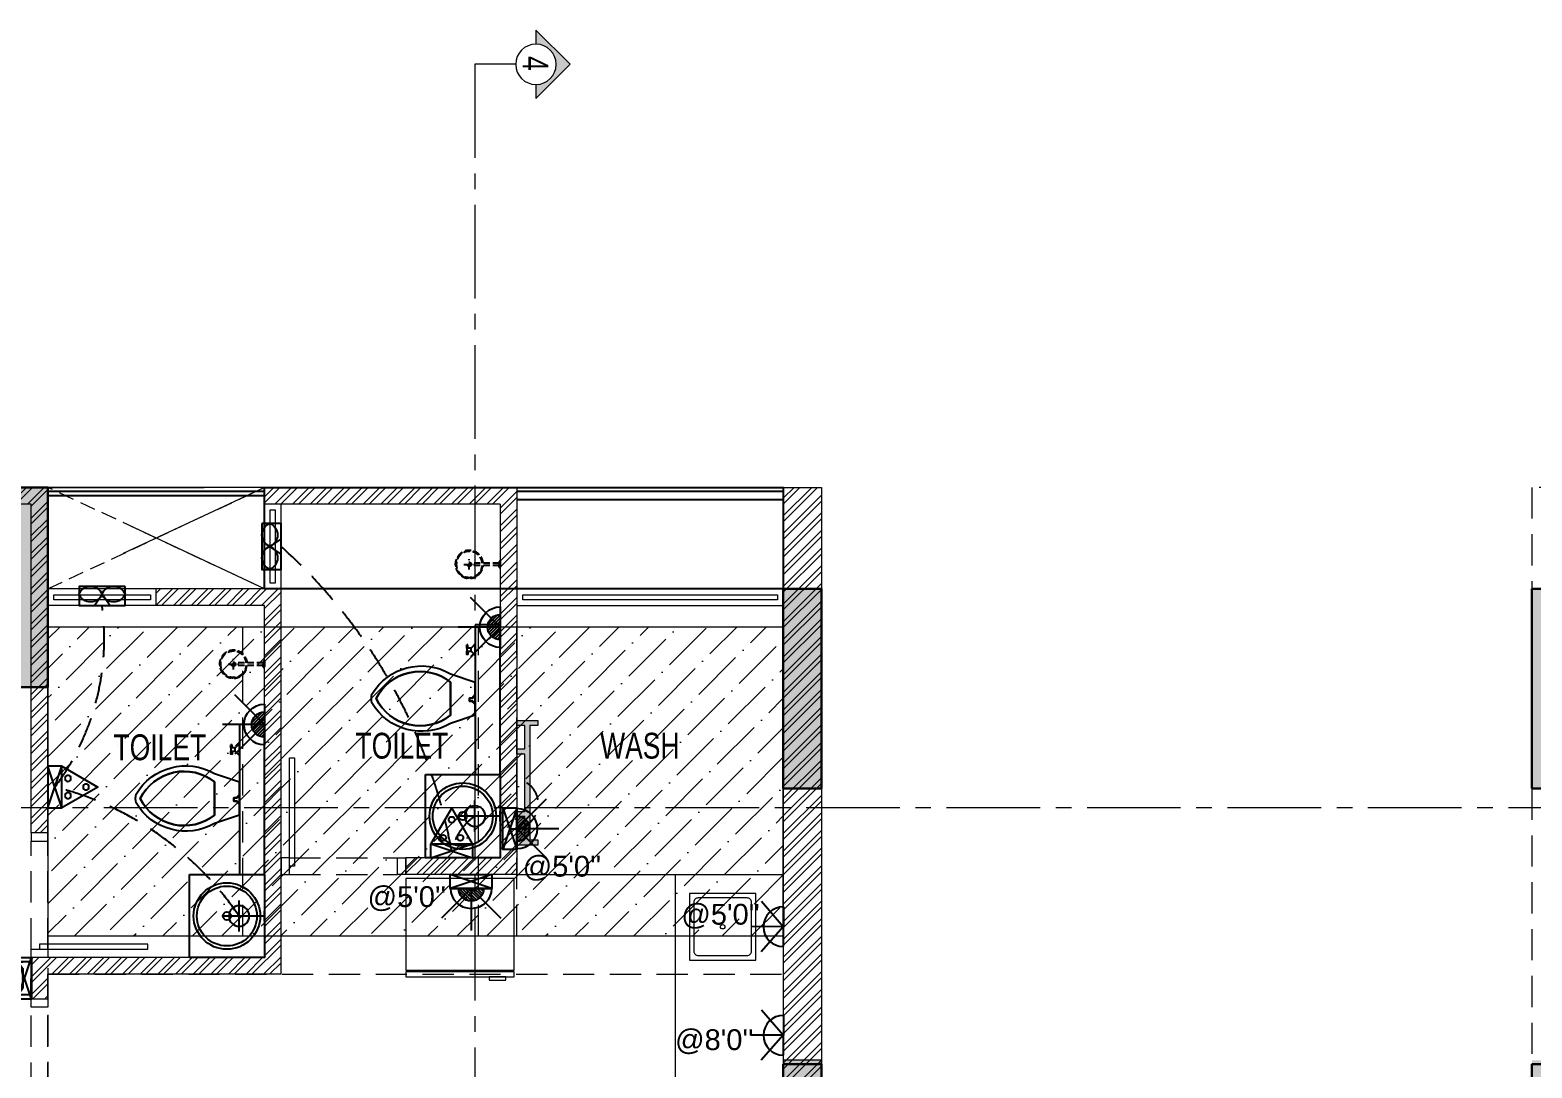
# Model space of a CAD drawing. Header units: inches. Extents: x 822859 to 1009930, y 496782 to 576896.
# Drawn here: x 829785 to 838806, y 559716 to 565951 of the extents above; entities that cross this region are included whole.
import ezdxf
from ezdxf.enums import TextEntityAlignment as Align

# ---------------------------------------------------------------- set-up
doc = ezdxf.new("R2010")
doc.units = ezdxf.units.IN
doc.header["$LTSCALE"] = 750
doc.header["$MEASUREMENT"] = 0
for name, pattern in [('CENTER', [2, 1.25, -0.25, 0.25, -0.25]), ('CENTER2', [1.125, 0.75, -0.125, 0.125, -0.125]), ('HIDDEN', [0.375, 0.25, -0.125]), ('HIDDEN2', [0.1875, 0.125, -0.0625])]:
    doc.linetypes.add(name, pattern=pattern)
for name, color, linetype, lineweight in [('COLUMN', 5, 'Continuous', 13), ('DOOR-MSA', 8, 'Continuous', 13), ('DOTTED LINE-MSA', 8, 'HIDDEN2', 13), ('ELE-03-MSA', 145, 'Continuous', 18), ('ELE-04-MSA', 139, 'Continuous', 15), ('FURNITURE-MSA', 251, 'Continuous', 5), ('PE-02 1x40w wall tube light point', 76, 'Continuous', 5), ('S_B4_230x125', 3, 'HIDDEN', 20), ('S_B4_230x575', 10, 'HIDDEN', 20), ('S_B4_CUT OUT LINE', 9, 'Continuous', 20), ('S_B4_SUNK', 250, 'Continuous', 20), ('S_C_ABOVE HP TO TOP', 5, 'Continuous', 30), ('SECTION LINE', 14, 'CENTER', 9), ('TEXT ROOM NAME-MSA', 8, 'Continuous', 13), ('WALL HATCH-MSA', 251, 'Continuous', 9), ('WALL-MSA', 11, 'Continuous', 18), ('WINDOW-MSA', 8, 'Continuous', 13)]:
    doc.layers.add(name, color=color, linetype=linetype, lineweight=lineweight)
for name, color, linetype in [('CS SHEET', 7, 'Continuous'), ('E-18a wall light point', 6, 'Continuous'), ('E-20 night light point', 152, 'Continuous'), ('E-45 exhaust fan point', 5, 'Continuous'), ('E-47 switch board', 1, 'Continuous'), ('E-49 5A plug point', 150, 'Continuous'), ('E-49a SB with 5A plug point', 5, 'Continuous'), ('E-50 15A plug point', 1, 'Continuous'), ('E-electrical text', 202, 'Continuous'), ('ELE-02-MSA', 8, 'Continuous'), ('P.FIXTURE', 8, 'Continuous'), ('PE-E-Electrical Control', 150, 'HIDDEN'), ('PROJ.', 7, 'Continuous'), ('R.C.C HATCH-MSA', 250, 'Continuous')]:
    doc.layers.add(name, color=color, linetype=linetype)
doc.styles.add('125', font='swisscl.ttf', dxfattribs={"height": 125})
doc.styles.add('MtXpl_Swis721_LtCn_B', font='swisscl.ttf')
doc.styles.get("Standard").update_dxf_attribs({"font": 'arial.ttf'})
pattern_1 = [(45, (-830625.795, -554021.86), (-53.0330086, 53.0330086), []), (45, (-830590.44, -554021.86), (-53.0330086, 53.0330086), [])]

# ---------------------------------------------------------------- blocks, each defined once
blk = doc.blocks.new('section sym.')
h = blk.add_hatch(color=256)
h.dxf.hatch_style = 1
h.paths.add_polyline_path([(-240, 90), (-240, 152.8), (-392.8, 0), (-240, -152.8), (-240, -90, -0.414214), (-330, 0, -0.414214)])
at = {"layer": 'SECTION LINE', "linetype": 'Continuous'}
blk.add_line((-150, 0), (0, 0), dxfattribs=at)
blk.add_lwpolyline([(-240, -90), (-240, -152.8), (-392.8, 0), (-240, 152.8), (-240, 90)], dxfattribs=at)
blk.add_circle((-240, 0), 90, dxfattribs=at)
blk = doc.blocks.new('A$C37e82350')
at = {"layer": 'SECTION LINE', "linetype": 'CENTER2'}
for points in [[(1868.5, 15657), (1925, 15657), (1925, -11419.6), (1880.9, -11419.6)], [(-2541.6, -2026.8), (-2541.6, -2083.3), (61391, -2083.3), (61391, -2039.2)]]:
    blk.add_lwpolyline(points, dxfattribs=at)
at = {"layer": 'SECTION LINE', "xscale": -1.347826086956523, "yscale": 1.347826086956523, "zscale": 1.347826086956522, "rotation": 90}
blk.add_blockref('section sym.', (-2541.6, -2039.2), dxfattribs=at)
at = {"layer": 'SECTION LINE', "style": '125'}
blk.add_text('4', height=155, dxfattribs=at).set_placement((-2546.6, -1718.8), align=Align.MIDDLE)
blk = doc.blocks.new('BLOCK-G & H TYPICAL COLOUMN')
at = {"layer": 'R.C.C HATCH-MSA'}
h = blk.add_hatch(color=256, dxfattribs=at)
h.dxf.hatch_style = 1
h.paths.add_polyline_path([(172697.62, -104207.75), (172688.57, -104207.75), (172688.57, -104255), (172697.62, -104255)])
h.paths.add_polyline_path([(172327.12, -104207.75), (172336.18, -104207.75), (172336.18, -104255), (172327.12, -104255)])
h.paths.add_polyline_path([(172819.88, -104207.75), (172819.88, -104216.81), (172867.12, -104216.81), (172867.12, -104207.75)])
h.paths.add_polyline_path([(172204.87, -104207.75), (172204.87, -104216.81), (172157.62, -104216.81), (172157.62, -104207.75)])
h.paths.add_polyline_path([(172561.18, -104240.06), (172552.12, -104240.06), (172552.12, -104287.31), (172561.18, -104287.31)])
h.paths.add_polyline_path([(172463.57, -104240.06), (172472.62, -104240.06), (172472.62, -104287.31), (172463.57, -104287.31)])
h.paths.add_polyline_path([(172177.87, -104422.2), (172177.87, -104431.25), (172130.62, -104431.25), (172130.62, -104422.2)])
h.paths.add_polyline_path([(172894.12, -104422.2), (172894.12, -104431.25), (172846.88, -104431.25), (172846.88, -104422.2)])
h.paths.add_polyline_path([(172336.12, -104486.75), (172336.12, -104495.81), (172288.87, -104495.81), (172288.87, -104486.75)])
h.paths.add_polyline_path([(172202.62, -104543.75), (172202.62, -104552.81), (172155.37, -104552.81), (172155.37, -104543.75)])
h.paths.add_polyline_path([(172822.13, -104543.75), (172822.13, -104552.81), (172869.37, -104552.81), (172869.37, -104543.75)])
h.paths.add_polyline_path([(172516.9, -104495.81), (172507.85, -104495.81), (172507.85, -104448.56), (172516.9, -104448.56)])
h.paths.add_polyline_path([(172697.62, -104104.25), (172688.57, -104104.25), (172688.57, -104057.01), (172697.62, -104057.01)])
h.paths.add_polyline_path([(172327.12, -104104.25), (172336.18, -104104.25), (172336.18, -104057.01), (172327.12, -104057.01)])
h.paths.add_polyline_path([(172819.88, -104104.25), (172819.88, -104095.2), (172867.12, -104095.2), (172867.12, -104104.25)])
h.paths.add_polyline_path([(172204.87, -104104.25), (172204.87, -104095.2), (172157.62, -104095.2), (172157.62, -104104.25)])
h.paths.add_polyline_path([(172561.18, -104071.94), (172552.12, -104071.94), (172552.12, -104024.7), (172561.18, -104024.7)])
h.paths.add_polyline_path([(172463.57, -104071.94), (172472.62, -104071.94), (172472.62, -104024.7), (172463.57, -104024.7)])
h.paths.add_polyline_path([(172177.87, -103889.81), (172177.87, -103880.75), (172130.62, -103880.75), (172130.62, -103889.81)])
h.paths.add_polyline_path([(172894.12, -103889.81), (172894.12, -103880.75), (172846.88, -103880.75), (172846.88, -103889.81)])
h.paths.add_polyline_path([(172336.12, -103825.25), (172336.12, -103816.2), (172288.87, -103816.2), (172288.87, -103825.25)])
h.paths.add_polyline_path([(172202.62, -103768.25), (172202.62, -103759.2), (172155.37, -103759.2), (172155.37, -103768.25)])
h.paths.add_polyline_path([(172822.13, -103768.25), (172822.13, -103759.2), (172869.37, -103759.2), (172869.37, -103768.25)])
h.paths.add_polyline_path([(172516.9, -103816.2), (172507.85, -103816.2), (172507.85, -103863.44), (172516.9, -103863.44)])
h.paths.add_polyline_path([(172548.37, -103699.31), (172548.37, -103690.25), (172595.62, -103690.25), (172595.62, -103699.31)])
h.paths.add_polyline_path([(172476.37, -103699.31), (172476.37, -103690.25), (172429.13, -103690.25), (172429.13, -103699.31)])
h.paths.add_polyline_path([(172726.82, -103612.31), (172726.82, -103603.25), (172774.06, -103603.25), (172774.06, -103612.31)])
h.paths.add_polyline_path([(172297.93, -103612.31), (172297.93, -103603.25), (172250.69, -103603.25), (172250.69, -103612.31)])
h.paths.add_polyline_path([(172920.37, -103523.81), (172920.37, -103514.75), (172857.56, -103514.75), (172857.56, -103523.81)])
h.paths.add_polyline_path([(172104.37, -103523.81), (172104.37, -103514.75), (172167.19, -103514.75), (172167.19, -103523.81)])
h.paths.add_polyline_path([(172476.37, -103492.94), (172467.32, -103492.94), (172467.32, -103445.7), (172476.37, -103445.7)])
h.paths.add_polyline_path([(172548.37, -103492.94), (172557.43, -103492.94), (172557.43, -103445.7), (172548.37, -103445.7)])
h.paths.add_polyline_path([(172663.43, -103454.75), (172759.5, -103454.75), (172759.5, -103349.7), (172663.43, -103349.7), (172663.43, -103358.75), (172750.44, -103358.75), (172750.44, -103445.7), (172663.43, -103445.7)])
h.paths.add_polyline_path([(172361.32, -103454.75), (172265.25, -103454.75), (172265.25, -103349.7), (172361.32, -103349.7), (172361.32, -103358.75), (172274.31, -103358.75), (172274.31, -103445.7), (172361.32, -103445.7)])
h.paths.add_polyline_path([(172428.37, -103358.75), (172419.32, -103358.75), (172419.32, -103311.51), (172428.37, -103311.51)])
h.paths.add_polyline_path([(172428.37, -103132.74), (172419.32, -103132.74), (172419.32, -103179.99), (172428.37, -103179.99)])
h.paths.add_polyline_path([(172151.62, -103286.75), (172151.62, -103277.7), (172104.37, -103277.7), (172104.37, -103286.75)])
h.paths.add_polyline_path([(172245.43, -103162.74), (172245.43, -103153.68), (172198.19, -103153.68), (172198.19, -103162.74)])
h.paths.add_polyline_path([(172428.37, -103021.25), (172419.32, -103021.25), (172419.32, -103068.5), (172428.37, -103068.5)])
h.paths.add_polyline_path([(172245.43, -102997.25), (172236.37, -102997.25), (172236.37, -103044.5), (172245.43, -103044.5)])
h.paths.add_polyline_path([(172104.37, -102997.25), (172104.37, -103006.31), (172151.62, -103006.31), (172151.62, -102997.25)])
h.paths.add_polyline_path([(172596.37, -103358.75), (172605.43, -103358.75), (172605.43, -103311.51), (172596.37, -103311.51)])
h.paths.add_polyline_path([(172596.37, -103132.74), (172605.43, -103132.74), (172605.43, -103179.99), (172596.37, -103179.99)])
h.paths.add_polyline_path([(172873.13, -103286.75), (172873.13, -103277.7), (172920.37, -103277.7), (172920.37, -103286.75)])
h.paths.add_polyline_path([(172779.32, -103162.74), (172779.32, -103153.68), (172826.56, -103153.68), (172826.56, -103162.74)])
h.paths.add_polyline_path([(172596.37, -103021.25), (172605.43, -103021.25), (172605.43, -103068.5), (172596.37, -103068.5)])
h.paths.add_polyline_path([(172779.32, -102997.25), (172788.37, -102997.25), (172788.37, -103044.5), (172779.32, -103044.5)])
h.paths.add_polyline_path([(172920.37, -102997.25), (172920.37, -103006.31), (172873.13, -103006.31), (172873.13, -102997.25)])
h.paths.add_polyline_path([(172548.37, -104612.7), (172548.37, -104621.75), (172595.62, -104621.75), (172595.62, -104612.7)])
h.paths.add_polyline_path([(172476.37, -104612.7), (172476.37, -104621.75), (172429.13, -104621.75), (172429.13, -104612.7)])
h.paths.add_polyline_path([(172297.93, -104699.7), (172297.93, -104708.75), (172250.69, -104708.75), (172250.69, -104699.7)])
h.paths.add_polyline_path([(172104.37, -104788.2), (172104.37, -104797.25), (172167.19, -104797.25), (172167.19, -104788.2)])
h.paths.add_polyline_path([(172726.82, -104699.7), (172726.82, -104708.75), (172774.06, -104708.75), (172774.06, -104699.7)])
h.paths.add_polyline_path([(172920.37, -104788.2), (172920.37, -104797.25), (172857.56, -104797.25), (172857.56, -104788.2)])
h.paths.add_polyline_path([(172476.37, -104819.06), (172467.32, -104819.06), (172467.32, -104866.31), (172476.37, -104866.31)])
h.paths.add_polyline_path([(172548.37, -104819.06), (172557.43, -104819.06), (172557.43, -104866.31), (172548.37, -104866.31)])
h.paths.add_polyline_path([(172663.43, -104857.25), (172759.5, -104857.25), (172759.5, -104962.31), (172663.43, -104962.31), (172663.43, -104953.25), (172750.44, -104953.25), (172750.44, -104866.31), (172663.43, -104866.31)])
h.paths.add_polyline_path([(172361.32, -104857.25), (172265.25, -104857.25), (172265.25, -104962.31), (172361.32, -104962.31), (172361.32, -104953.25), (172274.31, -104953.25), (172274.31, -104866.31), (172361.32, -104866.31)])
h.paths.add_polyline_path([(172428.37, -104953.25), (172419.32, -104953.25), (172419.32, -105000.5), (172428.37, -105000.5)])
h.paths.add_polyline_path([(172428.37, -105178.31), (172419.32, -105178.31), (172419.32, -105131.06), (172428.37, -105131.06)])
h.paths.add_polyline_path([(172151.62, -105025.25), (172151.62, -105034.31), (172104.37, -105034.31), (172104.37, -105025.25)])
h.paths.add_polyline_path([(172245.43, -105072.5), (172236.37, -105072.5), (172236.37, -105025.25), (172245.43, -105025.25)])
h.paths.add_polyline_path([(172428.37, -105290.75), (172419.32, -105290.75), (172419.32, -105243.51), (172428.37, -105243.51)])
h.paths.add_polyline_path([(172245.43, -105314.75), (172236.37, -105314.75), (172236.37, -105267.51), (172245.43, -105267.51)])
h.paths.add_polyline_path([(172104.37, -105277.35), (172113.43, -105277.35), (172113.43, -105314.75), (172104.37, -105314.75)])
h.paths.add_polyline_path([(172596.37, -104953.25), (172605.43, -104953.25), (172605.43, -105000.5), (172596.37, -105000.5)])
h.paths.add_polyline_path([(172596.37, -105178.31), (172605.43, -105178.31), (172605.43, -105131.06), (172596.37, -105131.06)])
h.paths.add_polyline_path([(172873.13, -105025.25), (172873.13, -105034.31), (172920.37, -105034.31), (172920.37, -105025.25)])
h.paths.add_polyline_path([(172788.37, -105025.25), (172779.32, -105025.25), (172779.32, -105072.5), (172788.37, -105072.5)])
h.paths.add_polyline_path([(172596.37, -105290.75), (172605.43, -105290.75), (172605.43, -105243.51), (172596.37, -105243.51)])
h.paths.add_polyline_path([(172779.32, -105314.75), (172788.37, -105314.75), (172788.37, -105267.51), (172779.32, -105267.51)])
h.paths.add_polyline_path([(172911.32, -105314.75), (172920.37, -105314.75), (172920.37, -105277.35), (172911.32, -105277.35)])
h.paths.add_polyline_path([(172688.63, -104486.75), (172688.63, -104495.81), (172735.87, -104495.81), (172735.87, -104486.75)])
h.paths.add_polyline_path([(172688.63, -103825.25), (172688.63, -103816.2), (172735.87, -103816.2), (172735.87, -103825.25)])
at = {"layer": 'COLUMN'}
for points in [[(172245.43, -102997.25), (172236.37, -102997.25), (172236.37, -103044.5), (172245.43, -103044.5)], [(172428.37, -103021.25), (172419.32, -103021.25), (172419.32, -103068.5), (172428.37, -103068.5)], [(172428.37, -103132.74), (172419.32, -103132.74), (172419.32, -103179.99), (172428.37, -103179.99)]]:
    blk.add_lwpolyline(points, close=True, dxfattribs=at)
blk = doc.blocks.new('A$C16cd5f5f')
at = {"layer": 'WINDOW-MSA', "ltscale": 5000}
for points in [[(50, 50), (50, 850), (80, 850), (80, 50)], [(0, 0), (50, 0), (50, 100), (0, 100)], [(900, 0), (850, 0), (850, 100), (900, 100)]]:
    blk.add_lwpolyline(points, close=True, dxfattribs=at)
at = {"layer": 'WINDOW-MSA', "linetype": 'HIDDEN', "elevation": 0}
blk.add_lwpolyline([(50, 100), (850, 100)], dxfattribs=at)
at = {"layer": 'WINDOW-MSA', "linetype": 'HIDDEN'}
blk.add_lwpolyline([(50, 0), (850, 0)], dxfattribs=at)
blk = doc.blocks.new('A$Ca69f7aba')
at = {"layer": 'WINDOW-MSA', "ltscale": 5000}
for points in [[(-750, 0), (-700, 0), (-700, -100), (-750, -100)], [(0, 0), (-50, 0), (-50, -100), (0, -100)], [(-50, -50), (-50, -700), (-80, -700), (-80, -50)]]:
    blk.add_lwpolyline(points, close=True, dxfattribs=at)
at = {"layer": 'WINDOW-MSA', "linetype": 'HIDDEN'}
blk.add_lwpolyline([(-50, 0), (-700, 0)], dxfattribs=at)
at = {"layer": 'WINDOW-MSA', "linetype": 'HIDDEN', "elevation": 0}
blk.add_lwpolyline([(-50, -100), (-700, -100)], dxfattribs=at)
blk = doc.blocks.new('SHOWE')
at = {"linetype": 'HIDDEN', "ltscale": 0.2}
for p, q in [((3964261.3, -1171717.9), (3964261.3, -1171674.7)), ((3964261.3, -1171674.7), (3964263.3, -1171674.7)), ((3964261.3, -1171717.9), (3964263.3, -1171717.9)), ((3964264.2, -1171676.3), (3964264.2, -1171716.3)), ((3964268.7, -1171680.5), (3964268.7, -1171696.3)), ((3964268.7, -1171688.6), (3964437.5, -1171688.6)), ((3964268.7, -1171712), (3964268.7, -1171696.3)), ((3964268.7, -1171704), (3964437.5, -1171704)), ((3964479.2, -1171696.3), (3964415.6, -1171696.3)), ((3964447.4, -1171664.5), (3964447.4, -1171728.1))]:
    blk.add_line(p, q, dxfattribs=at)
for radius in [12.5, 10.6]:
    blk.add_circle((3964447.4, -1171696.3), radius, dxfattribs=at)
for centre, radius, start, end in [((3964447.4, -1171696.3), 84.1, 185.23834, 174.76166), ((3964447.4, -1171696.3), 81.4, 185.41049, 174.58951), ((3964447.4, -1171696.3), 78, 185.6496, 174.3504), ((3964262.4, -1171676.3), 1.76, 358.02823, 62.08212), ((3964262.4, -1171716.3), 1.76, 297.91788, 1.97177), ((3964259.8, -1171685.3), 10.1, 28.34358, 64.21035), ((3964259.8, -1171707.2), 10.1, 295.78965, 331.65642)]:
    blk.add_arc(centre, radius, start, end, dxfattribs=at)
blk = doc.blocks.new('t4tgg34')
for points in [[(375405.3, -62759.1), (375390.8, -62744.6), (375390.8, -62738.4), (375370.8, -62738.4), (375370.8, -62719.7), (375390.8, -62719.7), (375390.8, -62713.4), (375405.3, -62699), (375405.3, -62635.1), (375255.5, -62585.2, 0.412342), (374784.6, -62708.9, 0.132891), (374784.6, -62761, 0.412336), (375255.5, -62884.7), (375405.3, -62834.8)], [(375255.5, -62834.8, -0.475238), (374809.5, -62734.9, -0.475243), (375255.5, -62635.1)]]:
    blk.add_lwpolyline(points, format="xyb", close=True)
blk.add_lwpolyline([(375255.5, -62834.8), (375255.5, -62635.1, 0.475243), (374809.5, -62734.9, 0.475238), (375255.5, -62834.8, 0.489246)], format="xyb")
blk.add_lwpolyline([(375405.3, -62635.1), (375405.3, -62699), (375390.8, -62713.4), (375390.8, -62719.7), (375370.8, -62719.7), (375370.8, -62738.4), (375390.8, -62738.4), (375390.8, -62744.6), (375405.3, -62759.1), (375405.3, -62699), (375405.3, -62834.8)])
blk = doc.blocks.new('9')
at = {"linetype": 'Continuous'}
for p, q in [((709869.5, -390414.7), (709869.5, -390433.8)), ((709875.9, -390433.8), (709869.5, -390433.8)), ((709875.9, -390414.7), (709875.9, -390433.8))]:
    blk.add_line(p, q, dxfattribs=at)
for points in [[(709894.9, -390395.7), (709920.3, -390370.3), (709920.3, -390440.1), (709894.9, -390414.7)], [(709875.9, -390395.7), (709875.9, -390376.6), (709869.5, -390376.6), (709869.5, -390395.7)]]:
    blk.add_lwpolyline(points, dxfattribs=at)
blk.add_lwpolyline([(709894.9, -390414.7), (709869.5, -390414.7), (709869.5, -390395.7), (709894.9, -390395.7)], close=True, dxfattribs=at)
blk = doc.blocks.new('G$CA9DB4A96')
at = {"layer": 'FURNITURE-MSA'}
for points in [[(550, 0), (550, 650), (0, 650), (0, 0)], [(560, 0), (590, 0), (590, 650), (560, 650)], [(590, 500), (610, 500), (610, 600), (590, 600)]]:
    blk.add_lwpolyline(points, close=True, dxfattribs=at)
blk = doc.blocks.new('G$C1887B0AA')
at = {"layer": 'FURNITURE-MSA'}
blk.add_lwpolyline([(0, 0), (300, 0), (300, 300), (0, 300)], close=True, dxfattribs=at)
blk.add_lwpolyline([(40, 20), (260, 20, 0.414214), (280, 40), (280, 260, 0.414214), (260, 280), (40, 280, 0.414214), (20, 260), (20, 40, 0.414214)], format="xyb", close=True, dxfattribs=at)
blk.add_circle((150, 150), 10, dxfattribs=at)
blk = doc.blocks.new('A$Caebde61c')
at = {"layer": 'FURNITURE-MSA'}
blk.add_line((7349.6, -2325), (7349.6, -5077.1), dxfattribs=at)
blk.add_lwpolyline([(7349.6, -2325), (7999.6, -2325)], dxfattribs=at)
at = {"layer": 'FURNITURE-MSA', "rotation": 270.0000000000001}
blk.add_blockref('G$CA9DB4A96', (5732.8, -2350), dxfattribs=at)
at = {"layer": 'FURNITURE-MSA', "xscale": 1.333333333333334, "yscale": 1.333333333333334, "zscale": 1.333333333333334, "rotation": 90.00000000000001}
blk.add_blockref('G$C1887B0AA', (7835.3, -2839.6), dxfattribs=at)
blk = doc.blocks.new('DRHASHGSDG')
at = {"layer": 'WALL HATCH-MSA'}
h = blk.add_hatch(dxfattribs=at)
h.set_pattern_fill('ANSI32', color=256, scale=200)
h.set_pattern_definition(pattern_1)
h.paths.add_polyline_path([(-4316.3, 9182.1), (-4316.3, 7982.1), (-4216.3, 7982.1), (-4216.3, 9082.1), (-833.5, 9082.1), (-833.5, 7107.1), (-733.5, 7107.1), (-733.5, 9182.1)])
h = blk.add_hatch(dxfattribs=at)
h.set_pattern_fill('ANSI32', color=256, scale=200)
h.set_pattern_definition(pattern_1)
h.paths.add_polyline_path([(566.5, 9182.1), (566.5, 9082.1), (1983.3, 9082.1), (1983.3, 6957.1), (1416.5, 6957.1), (1416.5, 6857.1), (2083.3, 6857.1), (2083.3, 9182.1)])
h = blk.add_hatch(dxfattribs=at)
h.set_pattern_fill('ANSI32', color=256, scale=200)
h.set_pattern_definition([(45, (2516.35, 117.675), (-53.033, 53.033), []), (45, (2551.704, 117.675), (-53.033, 53.033), [])])
h.paths.add_polyline_path([(2210, 230), (2633.3, 230), (2633.3, 0), (2210, 0)])
h.paths.add_polyline_path([(1416.5, 4255), (1416.5, 3355), (3683.3, 3355), (3683.3, 0), (3913.3, 0), (3913.3, 9182.1), (3683.3, 9182.1), (3683.3, 3455), (1516.5, 3455), (1516.5, 4255)])
h = blk.add_hatch(dxfattribs=at)
h.set_pattern_fill('ANSI32', color=256, scale=200)
h.set_pattern_definition(pattern_1)
h.paths.add_polyline_path([(-833.5, 6108.8), (-833.5, 6357.1), (566.5, 6357.1), (566.5, 8472.5), (-83.5, 8472.5), (-83.5, 8572.5), (666.5, 8572.5), (666.5, 6257.1), (-733.5, 6257.1), (-733.5, 6108.8)])
at = {"layer": 'DOTTED LINE-MSA'}
for p, q in [((566.5, 8572.5), (-733.5, 9182.1)), ((-733.5, 8572.5), (566.5, 9182.1))]:
    blk.add_line(p, q, dxfattribs=at)
at = {"layer": 'ELE-02-MSA'}
for p, q in [((566.5, 9157.1), (-733.5, 9157.1)), ((566.5, 9132.1), (-733.5, 9132.1)), ((3683.3, 9157.1), (2083.3, 9157.1)), ((3683.3, 9107.1), (2083.3, 9107.1))]:
    blk.add_line(p, q, dxfattribs=at)
at = {"layer": 'ELE-03-MSA'}
blk.add_line((2083.3, 6857.1), (3683.3, 6857.1), dxfattribs=at)
at = {"layer": 'ELE-04-MSA'}
for p, q in [((566.5, 9182.1), (-733.5, 9182.1)), ((3683.3, 9182.1), (2083.3, 9182.1))]:
    blk.add_line(p, q, dxfattribs=at)
at = {"layer": 'P.FIXTURE'}
for points in [[(1833.3, 8357.1), (1833.3, 7457.1), (1983.3, 7457.1), (1983.3, 8357.1)], [(416.5, 7757.1), (416.5, 6857.1), (566.5, 6857.1), (566.5, 7757.1)], [(1533.3, 7457.1), (1983.3, 7457.1), (1983.3, 6957.1), (1533.3, 6957.1)], [(116.5, 6857.1), (566.5, 6857.1), (566.5, 6357.1), (116.5, 6357.1)]]:
    blk.add_lwpolyline(points, close=True, dxfattribs=at)
for centre, radius in [((1758.3, 7207.1), 200), ((1758.3, 7207.1), 180), ((1758.3, 7207.1), 25), ((341.5, 6607.1), 200), ((341.5, 6607.1), 180), ((341.5, 6607.1), 25)]:
    blk.add_circle(centre, radius, dxfattribs=at)
at = {"layer": 'WALL-MSA'}
for p, q in [((-733.5, 9182.1), (-4316.3, 9182.1)), ((-733.5, 7107.1, 0), (-733.5, 9182.1)), ((2083.3, 9182.1), (566.5, 9182.1)), ((566.5, 9082.1), (566.5, 9182.1)), ((2083.3, 9182.1), (2083.3, 6857.1)), ((3683.3, 9182.1), (3683.3, 3455)), ((3683.3, 9182.1), (3913.3, 9182.1)), ((3913.3, 9182.1), (3913.3, 0)), ((-833.5, 9082.1), (-4216.3, 9082.1)), ((-833.5, 7107.1, 0), (-833.5, 9082.1)), ((1983.3, 9082.1), (566.5, 9082.1)), ((1983.3, 9082.1), (1983.3, 6957.1)), ((666.5, 8572.5), (-83.5, 8572.5)), ((-83.5, 8472.5), (-83.5, 8572.5)), ((666.5, 6257.1), (666.5, 8572.5)), ((566.5, 8472.5), (-83.5, 8472.5)), ((566.5, 6357.1), (566.5, 8472.5)), ((-733.5, 7107.1, 0), (-833.5, 7107.1, 0)), ((1983.3, 6957.1), (1416.5, 6957.1)), ((1416.5, 6857.1), (1416.5, 6957.1)), ((2083.3, 6857.1), (1416.5, 6857.1)), ((566.5, 6357.1), (-833.5, 6357.1)), ((-833.5, 6108.8, 0), (-833.5, 6357.1)), ((666.5, 6257.1), (-733.5, 6257.1)), ((-733.5, 6108.8, 0), (-733.5, 6257.1)), ((-833.5, 6108.8, 0), (-733.5, 6108.8, 0))]:
    blk.add_line(p, q, dxfattribs=at)
at = {"layer": 'WINDOW-MSA'}
for p, q in [((566.5, 9082.1), (566.5, 8572.5)), ((666.5, 8572.5), (666.5, 9082.1)), ((-83.5, 8572.5), (-733.5, 8572.5)), ((2083.3, 8572.5), (2083.3, 8472.5)), ((2083.3, 8572.5), (3683.3, 8572.5)), ((-83.5, 8472.5), (-733.5, 8472.5)), ((2083.3, 8472.5), (3683.3, 8472.5))]:
    blk.add_line(p, q, dxfattribs=at)
for points in [[(601.5, 8607.5), (601.5, 9047.1), (631.5, 9047.1), (631.5, 8607.5)], [(-698.5, 8507.5), (-698.5, 8537.5), (-118.5, 8537.5), (-118.5, 8507.5)], [(2118.3, 8507.5), (2118.3, 8537.5), (3648.3, 8537.5), (3648.3, 8507.5)]]:
    blk.add_lwpolyline(points, close=True, dxfattribs=at)
at = {"color": 2, "rotation": 270}
blk.add_blockref('A$C37e82350', (3913.3, 9182.1), dxfattribs=at)
at = {"layer": 'COLUMN', "xscale": 25.4, "yscale": 25.4, "zscale": 25.4}
blk.add_blockref('BLOCK-G & H TYPICAL COLOUMN', (-4375767.4, 2625312.3), dxfattribs=at)
at = {"layer": 'DOOR-MSA', "rotation": 180}
blk.add_blockref('A$Ca69f7aba', (666.5, 6857.1, 0), dxfattribs=at)
at = {"layer": 'DOOR-MSA', "xscale": -1, "rotation": 89.99999999999997}
blk.add_blockref('A$Ca69f7aba', (-833.5, 6357.1), dxfattribs=at)
at = {"layer": 'DOOR-MSA', "extrusion": (2.86986e-42, -1.29247e-26, -1), "xscale": -1, "zscale": -1, "rotation": 270}
blk.add_blockref('A$C16cd5f5f', (733.5, 5208.8, 0), dxfattribs=at)
at = {"layer": 'FURNITURE-MSA'}
blk.add_blockref('A$Caebde61c', (-4316.3, 9182.1), dxfattribs=at)
at = {"layer": 'P.FIXTURE', "lineweight": 30, "rotation": 180}
for p in [(3966244.6, -1162976.7), (3964827.8, -1163576.7)]:
    blk.add_blockref('SHOWE', p, dxfattribs=at)
at = {"layer": 'P.FIXTURE', "color": 1, "xscale": -1, "rotation": 180}
for p in [(-708087.1, -382198.1, 0), (-709503.9, -382798.1, 0)]:
    blk.add_blockref('9', p, dxfattribs=at)
at = {"layer": 'P.FIXTURE', "xscale": -1, "rotation": 180}
for p in [(-373571.9, -54821.9, 0), (-374988.7, -55421.9, 0)]:
    blk.add_blockref('t4tgg34', p, dxfattribs=at)
at = {"layer": 'TEXT ROOM NAME-MSA', "lineweight": 0, "style": 'MtXpl_Swis721_LtCn_B'}
for s, p in [('TOILET', (-339.6, 7543.2)), ('TOILET', (1113.9, 7552.7)), ('WASH', (2583.3, 7552.7))]:
    blk.add_text(s, height=155, dxfattribs=at).set_placement(p)
blk = doc.blocks.new('C-230x1200')
at = {"layer": 'S_C_ABOVE HP TO TOP'}
h = blk.add_hatch(color=250, dxfattribs=at)
h.dxf.hatch_style = 1
h.paths.add_polyline_path([(-230, 1200), (-230, 0), (0, 0), (0, 1200)])
at = {"layer": 'S_C_ABOVE HP TO TOP', "color": 8}
blk.add_lwpolyline([(0, 1200), (-230, 1200), (-230, 0), (0, 0)], close=True, dxfattribs=at)
blk = doc.blocks.new('zw$A6E')
at = {"layer": 'S_B4_SUNK'}
h = blk.add_hatch(dxfattribs=at)
h.set_pattern_fill('ANSI36', color=252, scale=1000)
h.set_pattern_definition([(45, (-142690.51, 158401.09), (66.29126, 243.067956), [312.5, -62.5, 0, -62.5])])
h.paths.add_polyline_path([(-8410.5, 6487.1), (-12827.3, 6487.1), (-12827.3, 8342.5), (-8410.5, 8342.5)])
at = {"layer": 'PROJ.', "color": 150}
blk.add_lwpolyline([(-11527.3, 9182.1), (-8410.5, 9182.1), (-8410.5, 8572.5), (-11527.3, 8572.5)], close=True, dxfattribs=at)
at = {"layer": 'S_B4_230x125', "color": 118}
for p, q in [((-11657.3, 6487.1), (-11657.3, 8342.5)), ((-11427.3, 6487.1), (-11427.3, 8342.5)), ((-10240.5, 6487.1), (-10240.5, 8342.5)), ((-10010.5, 6487.1), (-10010.5, 8342.5))]:
    blk.add_line(p, q, dxfattribs=at)
at = {"layer": 'S_B4_230x575', "color": 8}
for p, q in [((-8410.5, 9182.1), (-8410.5, 8572.5)), ((-8410.5, 9182.1), (-8180.5, 9182.1)), ((-8180.5, 9182.1), (-8180.5, 8572.5)), ((-3913.3, 9182.1), (-3913.3, 8572.5)), ((-3683.3, 9182.1), (-3913.3, 9182.1)), ((-8410.5, 8572.5), (-12827.3, 8572.5)), ((-8410.5, 8342.5), (-12827.3, 8342.5)), ((-12827.3, 7982.1), (-12827.3, 5208.8)), ((-8410.5, 7372.5), (-8410.5, 5716.4)), ((-8180.5, 7372.5), (-8180.5, 5716.4)), ((-3913.3, 7372.5), (-3913.3, 5716.4)), ((-12827.3, 6487.1), (-8410.5, 6487.1)), ((-12827.3, 6257.1), (-8410.5, 6257.1))]:
    blk.add_line(p, q, dxfattribs=at)
at = {"layer": 'S_B4_CUT OUT LINE', "color": 252, "linetype": 'HIDDEN', "ltscale": 5}
blk.add_lwpolyline([(-11527.3, 8572.5), (-12827.3, 9182.1), (-11527.3, 9182.1), (-12827.3, 8572.5)], dxfattribs=at)
at = {"layer": 'S_B4_SUNK', "color": 252}
blk.add_lwpolyline([(-12827.3, 6487.1), (-8410.5, 6487.1), (-8410.5, 8342.5), (-12827.3, 8342.5)], close=True, dxfattribs=at)
at = {"layer": 'S_C_ABOVE HP TO TOP', "xscale": -1, "rotation": 180}
for p in [(-12827.3, 9182.1), (-8180.5, 8572.5), (-8180.5, 5716.4)]:
    blk.add_blockref('C-230x1200', p, dxfattribs=at)
at = {"layer": 'S_C_ABOVE HP TO TOP', "rotation": 180}
for p in [(-3913.3, 8572.5), (-3913.3, 5716.4)]:
    blk.add_blockref('C-230x1200', p, dxfattribs=at)
blk = doc.blocks.new('PP-01')
h = blk.add_hatch()
h.set_pattern_fill('ANSI31', color=256, scale=1.635026, style=0)
h.set_pattern_definition([(45, (-4840.0876, -743.28332), (-0.14451727, 0.14451727), [])])
edge = h.paths.add_edge_path()
edge.add_ellipse((0, 0), major_axis=(0.861, 0.861), ratio=1, start_angle=90, end_angle=135)
edge.add_line((-1.22, 0), (0, 0))
edge.add_line((0, 0), (-0.86, 0.86))
edge = h.paths.add_edge_path()
edge.add_line((0, 0), (0, 1.22))
edge.add_ellipse((0, 0), major_axis=(0.861, 0.861), ratio=1, start_angle=45, end_angle=90)
edge.add_line((-0.86, 0.86), (0, 0))
edge = h.paths.add_edge_path()
edge.add_line((0, 0), (0.86, 0.86))
edge.add_ellipse((0, 0), major_axis=(0.861, 0.861), ratio=1, start_angle=0, end_angle=45)
edge.add_line((0, 1.22), (0, 0))
edge = h.paths.add_edge_path()
edge.add_ellipse((0, 0), major_axis=(0.861, 0.861), ratio=1, start_angle=-45, end_angle=0)
edge.add_line((0.86, 0.86), (0, 0))
edge.add_line((0, 0), (1.22, 0))
for p, q in [((0, 0), (0, 4.04)), ((0, 0), (-2.86, 2.86)), ((0, 0), (2.86, 2.86)), ((-1.96, 0), (1.96, 0))]:
    blk.add_line(p, q)
for radius in [1.96, 1.22]:
    blk.add_arc((0, 0), radius, 0, 180)
blk = doc.blocks.new('A$C4D7A2C8D')
blk.add_lwpolyline([(4, -1.68), (-6, -1.68), (-6, 1.68), (4, 1.68)], close=True)
for points in [[(4, 1.68), (-6, -1.68)], [(4, -1.68), (-6, 1.68)]]:
    blk.add_lwpolyline(points)
blk = doc.blocks.new('P-01')
for p, q in [((-0.5, 0), (-0.5, 3.09)), ((-0.5, 0), (-2.91, 2.12)), ((-0.5, 0), (1.91, 2.12)), ((1.41, 0), (-2.41, 0))]:
    blk.add_line(p, q)
blk.add_arc((-0.5, 0), 1.91, 0.0293, 179.9707)
blk = doc.blocks.new('A$C39A77DF2')
at = {"layer": 'E-49 5A plug point', "xscale": -62.36633987703786, "yscale": 62.36633987703786, "zscale": 79.20525164419156, "rotation": 270}
blk.add_blockref('P-01', (0, 31.2), dxfattribs=at)
blk = doc.blocks.new('A$C73F74EB9')
h = blk.add_hatch(color=8)
h.dxf.hatch_style = 1
h.paths.add_polyline_path([(2.75, 0.75), (2.75, 0), (3.25, 0), (3.25, 0.75), (5.5, 0.75), (5.5, 0), (6, 0), (6, 2), (5.5, 2), (5.5, 1.25), (-5.5, 1.25), (-5.5, 2), (-6, 2), (-6, 0), (-5.5, 0), (-5.5, 0.75), (-3.25, 0.75), (-3.25, 0), (-2.75, 0), (-2.75, 0.75)])
blk.add_lwpolyline([(5.5, 1.25), (-5.5, 1.25), (-5.5, 2), (-6, 2), (-6, 0), (-5.5, 0), (-5.5, 0.75), (-3.25, 0.75), (-3.25, 0), (-2.75, 0), (-2.75, 0.75), (2.75, 0.75), (2.75, 0), (3.25, 0), (3.25, 0.75), (5.5, 0.75), (5.5, 0), (6, 0), (6, 2), (5.5, 2), (5.5, 1.25)])
blk = doc.blocks.new('P ONB-01')
at = {"ltscale": 0.4}
blk.add_lwpolyline([(1.81, 0), (0, 3.13), (-1.81, 0)], close=True, dxfattribs=at)
for centre in [(0, 2.09), (-0.75, 0.52), (0.75, 0.52)]:
    blk.add_circle(centre, 0.259, dxfattribs=at)
blk = doc.blocks.new('EF-01')
for p in [(-0.84, 0), (0.84, 0)]:
    blk.add_line(p, (0, 1.24))
blk.add_lwpolyline([(-2.52, 2.1), (2.52, 2.1), (2.52, 0), (-2.52, 0)], close=True)
for centre, start, end in [((-1.26, 0.74), 21.796, 158.204), ((1.26, 0.74), 21.796, 158.204), ((-1.26, 1.75), 201.796, 338.204), ((1.26, 1.75), 201.796, 338.204)]:
    blk.add_arc(centre, 1.36, start, end)
blk = doc.blocks.new('WL-03')
for points in [[(0, 0), (0, 5.64)], [(2.14, 3.5), (-2.14, 3.5)], [(0.71, 0), (-0.71, 0)]]:
    blk.add_lwpolyline(points)
blk.add_circle((0, 3.5), 1.42)
blk = doc.blocks.new('NL-01')
at = {"linetype": 'HIDDEN2'}
blk.add_hatch(color=256, dxfattribs=at).paths.add_polyline_path([(1.81, 1.55), (3, 2.49), (-3, 2.49), (-1.81, 1.55)])
for p, q in [((-3, 2.49), (-3, 1.55)), ((-3, 2.49), (-1.81, 1.55)), ((-3, 2.49), (3, 2.49)), ((-3, 0), (-3, 2.49)), ((3, 0), (-3, 0)), ((-1.81, 1.55), (1.81, 1.55)), ((3, 2.49), (1.81, 1.55)), ((3, 2.49), (3, 0))]:
    blk.add_line(p, q)

msp = doc.modelspace()

# ---------------------------------------------------------------- linework, layer by layer
at = {"layer": 'PE-E-Electrical Control'}
for centre, radius, start, end in [((829113.9, 560426.4), 3258.1, 10.51501, 48.0404), ((828737.2, 562296.6, 0), 1493.2, 323.28898, 7.61133), ((832688.1, 561302.5, 0), 150, 261.93849, 57.75872), ((829466.1, 559559.5, 0), 1903, 34.19649, 75.75686), ((832649.2, 560949.1), 339.6, 124.49919, 167.78941)]:
    msp.add_arc(centre, radius, start, end, dxfattribs=at)

# ---------------------------------------------------------------- block references
at = {"layer": 'CS SHEET', "color": 2}
for name, p in [('DRHASHGSDG', (830625.8, 554021.9)), ('zw$A6E', (842719.6, 554021.9))]:
    msp.add_blockref(name, p, dxfattribs=at)
at = {"layer": 'E-18a wall light point', "extrusion": (2.57282e-44, -7.31174e-44, -1), "xscale": 43.43786742375234, "yscale": 43.43786742375234, "zscale": -43.43786742375234, "rotation": 270.0198223318017}
for p in [(-832609.1, 561229), (-831192.3, 560629)]:
    msp.add_blockref('WL-03', p, dxfattribs=at)
at = {"layer": 'E-20 night light point', "xscale": -32.74840505449922, "yscale": 32.74840505449926, "zscale": 32.74840505449926, "rotation": 89.99048087198503}
msp.add_blockref('NL-01', (829792.3, 560254.8, 0), dxfattribs=at)
at = {"layer": 'E-45 exhaust fan point', "xscale": -54.75349668279095, "yscale": 54.75349668279095, "zscale": 54.75349668279095}
for p, rotation in [((831292.3, 562849.2), 89.99037228996883), ((830217.3, 562494.4), 359.9903722899689)]:
    msp.add_blockref('EF-01', p, dxfattribs=dict(at, rotation=rotation))
at = {"layer": 'E-47 switch board', "linetype": 'Continuous', "yscale": 24.99999999999999, "zscale": 24.99999999999999}
for p, xscale, rotation in [((829934.3, 561379, 0), -24.99999999999999, 90.0095191279386), ((832667.1, 561179), 24.99999999999999, 89.99048087206805), ((832292.3, 561021), 24.99999999999999, 179.9904808720613), ((832459.1, 560836.9), 24.99999999999999, 359.9904808720929), ((829750.7, 560229.4, 0), 24.99999999999999, 269.9904808720614)]:
    msp.add_blockref('A$C4D7A2C8D', p, dxfattribs=dict(at, xscale=xscale, rotation=rotation))
at = {"layer": 'E-49 5A plug point', "linetype": 'Continuous', "xscale": -1, "rotation": 359.7496096510446}
for p in [(834309.1, 560564.4), (834309, 559912.5)]:
    msp.add_blockref('A$C39A77DF2', p, dxfattribs=at)
at = {"layer": 'E-49a SB with 5A plug point', "yscale": 69.1073150159614, "zscale": 69.1073150159614}
for p, xscale, rotation in [((829976.3, 561404, 0), -69.1073150159614, 270.0095191279386), ((832317.3, 561063), 69.1073150159614, 359.9904808720614)]:
    msp.add_blockref('P ONB-01', p, dxfattribs=dict(at, xscale=xscale, rotation=rotation))
at = {"layer": 'E-50 15A plug point', "color": 1, "extrusion": (2.57282e-44, -7.31174e-44, -1), "xscale": 62.36633988374691, "yscale": 62.36633988374691, "zscale": -79.20525165271206}
for p, rotation in [((-832609.1, 562364.4), 269.9999999471967), ((-831192.3, 561779), 269.9999999471967), ((-832709.1, 561154), 89.99999994717584)]:
    msp.add_blockref('PP-01', p, dxfattribs=dict(at, rotation=rotation))
at = {"layer": 'E-50 15A plug point', "color": 1, "extrusion": (-2.57282e-44, 7.31174e-44, -1), "xscale": 62.36633988374691, "yscale": 62.36633988374691, "zscale": -79.20525165271206, "rotation": 179.9999999471509}
msp.add_blockref('PP-01', (-832434.1, 560794.9), dxfattribs=at)
at = {"layer": 'PE-02 1x40w wall tube light point', "extrusion": (-2.57282e-44, -7.31174e-44, -1), "xscale": 62.50000000004849, "yscale": 62.50000000004849, "zscale": -62.50000000004849, "rotation": 89.9904808720868}
msp.add_blockref('A$C73F74EB9', (-832709.2, 561429.4, 0), dxfattribs=at)

# ---------------------------------------------------------------- texts
at = {"layer": 'E-electrical text'}
for s, p in [("@5'0''", (832743.8, 560865.7)), ("@5'0''", (831811.9, 560683.1)), ("@5'0''", (833696.7, 560577.2)), ("@8'0''", (833659.1, 559823.8))]:
    msp.add_text(s, height=125, rotation=359.99048, dxfattribs=at).set_placement(p)

doc.saveas('drawing.dxf')
